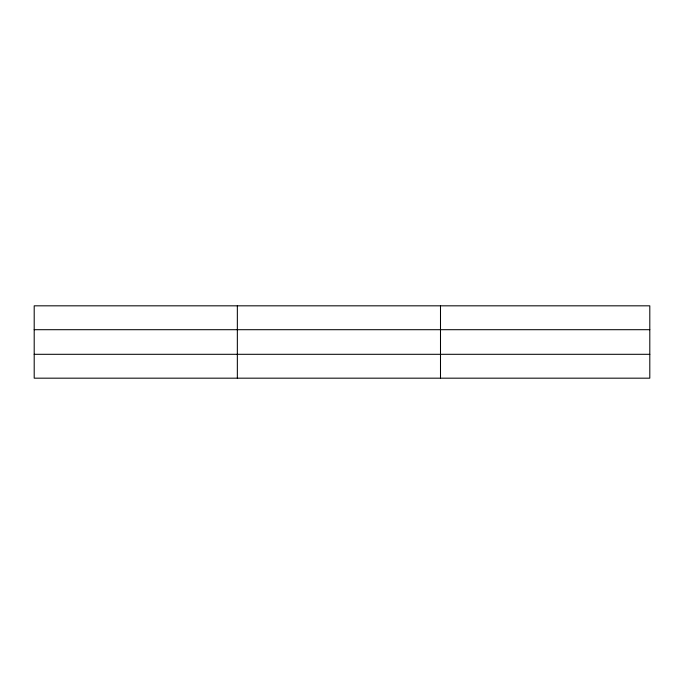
<?xml version="1.0" encoding="UTF-8"?>
<svg xmlns="http://www.w3.org/2000/svg" width="684" height="684" viewBox="0 0 684 684"><rect width="100%" height="100%" fill="white"/><g stroke="black" fill="none" stroke-linecap="round" stroke-linejoin="round"><path stroke-width="1.03" d="M237.348 378.175L237.348 305.825M440.496 378.175L440.496 305.825M649.8 354.303L649.8 378.175L34.2 378.175L34.2 305.825L649.8 305.825L649.8 354.303L34.2 354.303M34.2 329.697L649.8 329.697"/></g></svg>
